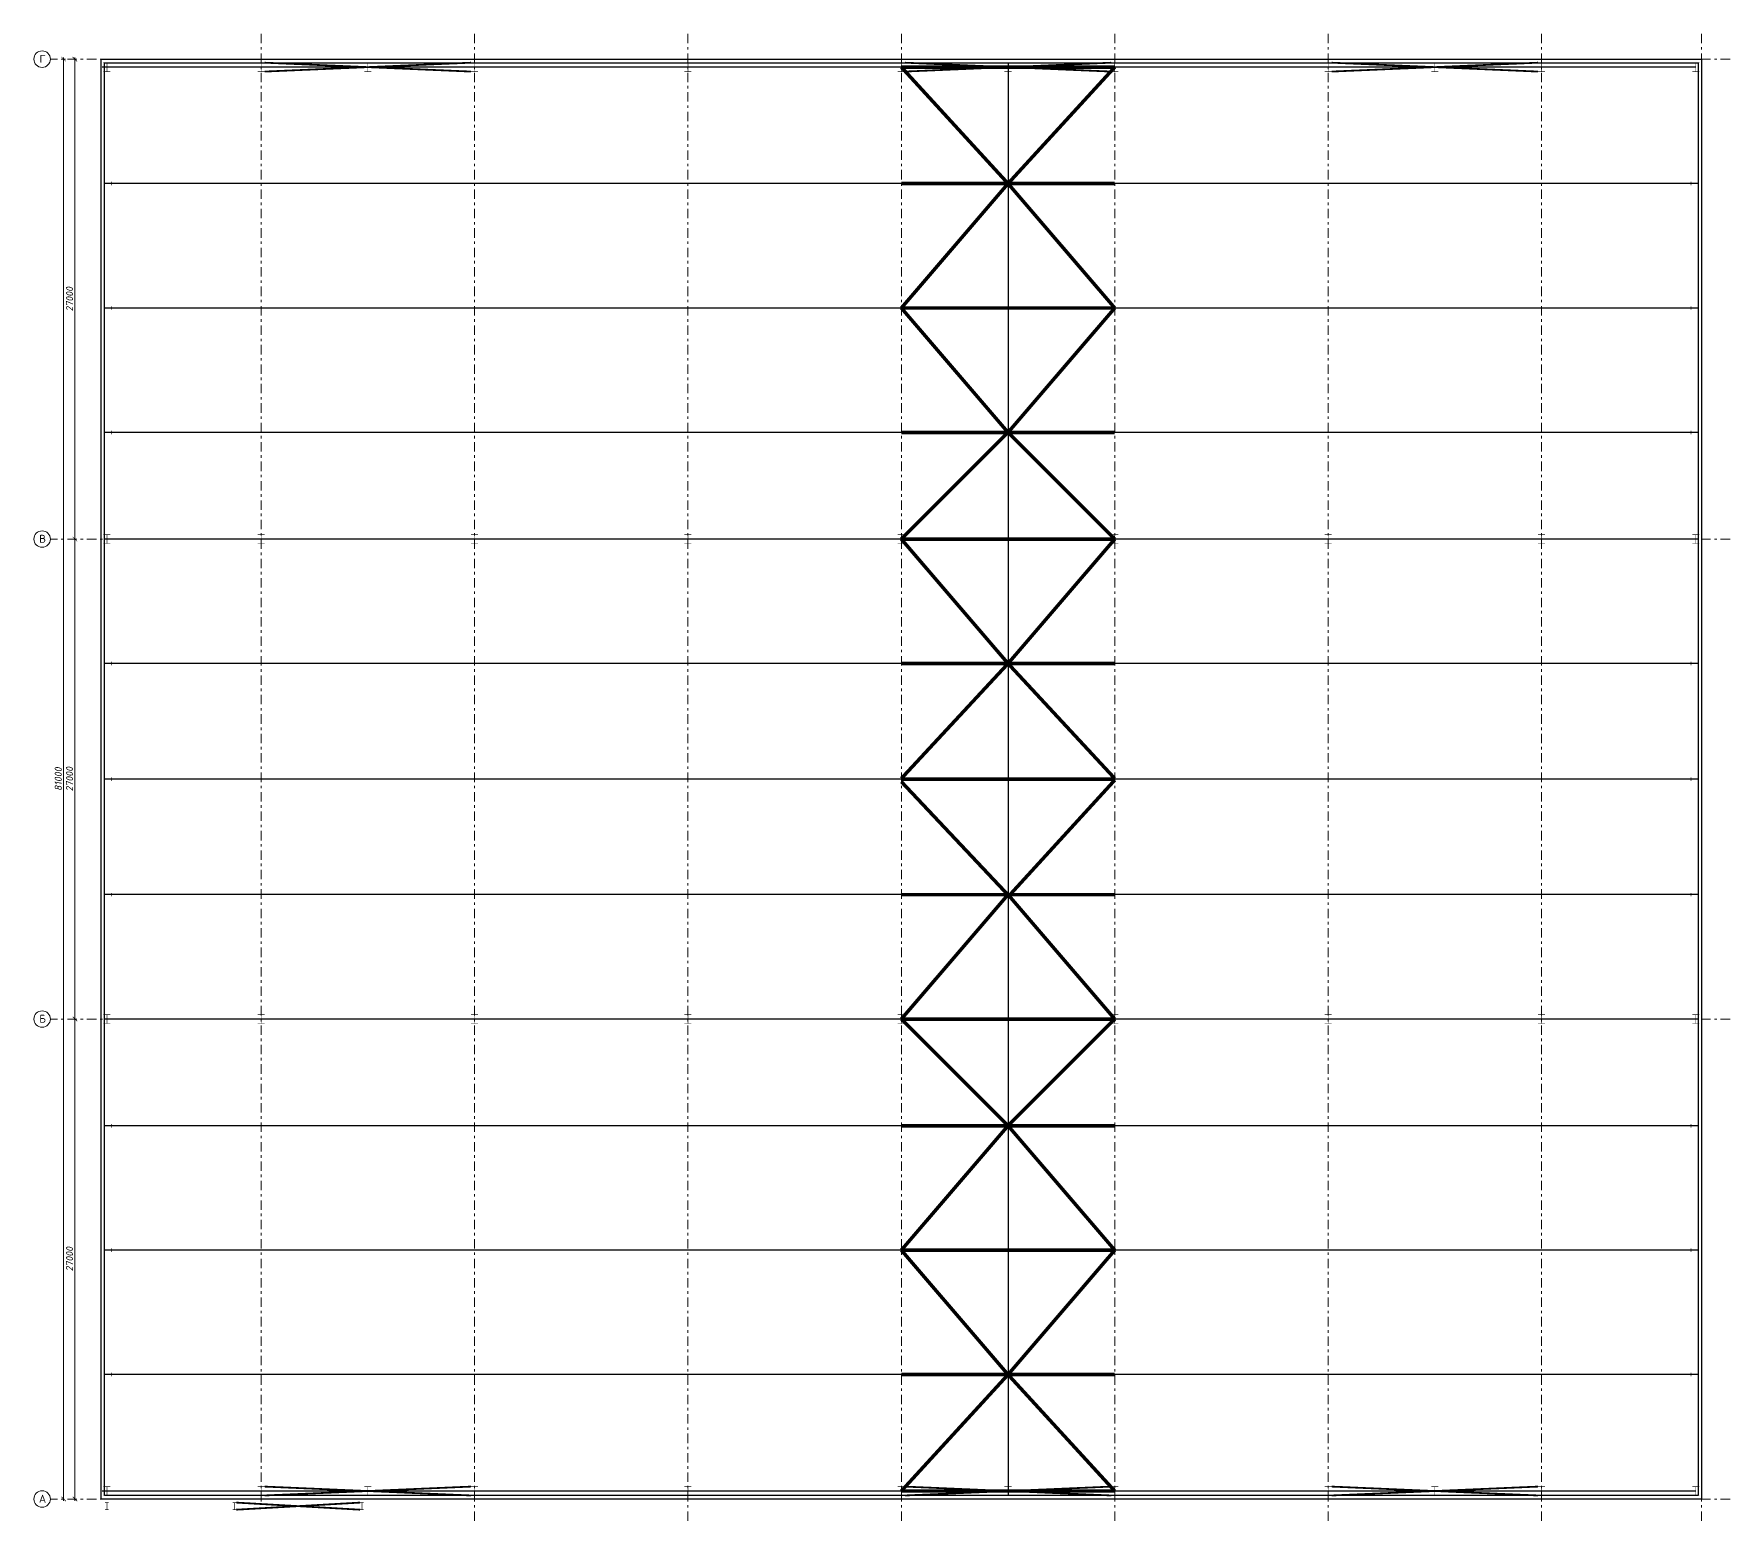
# Model space of a CAD drawing. Header units: millimetres. Extents: x -2648 to 2168491, y -277796 to 297800.
# Drawn here: x 312062 to 407435, y 214028 to 297800 of the extents above; entities that cross this region are included whole.
import ezdxf
from ezdxf.enums import TextEntityAlignment as Align

# ---------------------------------------------------------------- set-up
doc = ezdxf.new("R2010")
doc.units = ezdxf.units.MM
doc.linetypes.add('Штрихштриховая', pattern=[1093.611073, 529.166651, -211.666656, 141.111112, -211.666656])
doc.layers.get('0').update_dxf_attribs({"lineweight": 0})
doc.layers.get('Defpoints').update_dxf_attribs({"color": 252})
doc.layers.add('Axes', color=1, linetype='Continuous')
for name, color, linetype, lineweight in [('Bracing', 6, 'Continuous', 0), ('Dimension', 162, 'Continuous', 25), ('я_12', 1, 'Continuous', 20)]:
    doc.layers.add(name, color=color, linetype=linetype, lineweight=lineweight)
doc.styles.add('Лена', font='isocpeur.ttf', dxfattribs={"oblique": 10})
doc.dimstyles.new('S-100', dxfattribs={"dimscale": 100, "dimtxt": 1, "dimasz": 1.5, "dimexe": 1, "dimexo": 1, "dimgap": 1, "dimtad": 1, "dimdec": 0, "dimzin": 0, "dimdsep": 46, "dimtxsty": 'Лена', "dimblk": 'ARCHTICK', "dimcen": 2, "dimdle": 1, "dimclrd": 256, "dimclre": 256, "dimclrt": 256, "dimadec": 0, "dimazin": 0, "dimtfac": 1, "dimtdec": 0, "dimtmove": 1, "dimatfit": 2, "dimfxl": 1, "dimtolj": 1, "dimtzin": 0, "dimlwd": 20, "dimlwe": 20, "dimarcsym": 0})

# ---------------------------------------------------------------- blocks, each defined once
blk = doc.blocks.new('_ArchTick')
at = {"color": 0, "linetype": 'ByBlock', "const_width": 0.15}
blk.add_lwpolyline([(-0.5, -0.5), (0.5, 0.5)], dxfattribs=at)
blk = doc.blocks.new('*D318')
at = {"layer": 'Defpoints', "color": 0, "lineweight": -2, "ltscale": 100, "transparency": 16777216}
for p in [(312986, 242381), (312986, 215381), (314368, 215381)]:
    blk.add_point(p, dxfattribs=at)
at = {"layer": 'Dimension', "lineweight": 20, "ltscale": 100, "transparency": 16777216}
for p, q in [((314268, 242381), (314468, 242381)), ((314368, 242481), (314368, 215281)), ((314268, 215381), (314468, 215381))]:
    blk.add_line(p, q, dxfattribs=at)
at = {"layer": 'Dimension', "lineweight": 20, "ltscale": 100, "transparency": 16777216, "xscale": 250, "yscale": 250, "zscale": 250}
for p, rotation in [((314368, 242381), 90), ((314368, 215381), 270)]:
    blk.add_blockref('_ArchTick', p, dxfattribs=dict(at, rotation=rotation))
at = {"layer": 'Dimension', "lineweight": -2, "ltscale": 100, "transparency": 16777216, "insert": (314068, 228881), "char_height": 400, "attachment_point": 5, "rotation": 90, "style": 'Лена'}
blk.add_mtext('\\A1;27000', dxfattribs=at)
blk = doc.blocks.new('*D319')
at = {"layer": 'Defpoints', "color": 0, "lineweight": -2, "ltscale": 100, "transparency": 16777216}
for p in [(312986, 296381), (313732, 215381), (313859, 215381)]:
    blk.add_point(p, dxfattribs=at)
at = {"layer": 'Dimension', "lineweight": 20, "ltscale": 100, "transparency": 16777216}
for p, q in [((313632, 296381), (313832, 296381)), ((313732, 296481), (313732, 215281)), ((313759, 215381), (313632, 215381))]:
    blk.add_line(p, q, dxfattribs=at)
at = {"layer": 'Dimension', "lineweight": 20, "ltscale": 100, "transparency": 16777216, "xscale": 250, "yscale": 250, "zscale": 250}
for p, rotation in [((313732, 296381), 90), ((313732, 215381), 270)]:
    blk.add_blockref('_ArchTick', p, dxfattribs=dict(at, rotation=rotation))
at = {"layer": 'Dimension', "lineweight": -2, "ltscale": 100, "transparency": 16777216, "insert": (313432, 255881), "char_height": 400, "attachment_point": 5, "rotation": 90, "style": 'Лена'}
blk.add_mtext('\\A1;81000', dxfattribs=at)
blk = doc.blocks.new('*D320')
at = {"layer": 'Defpoints', "color": 0, "lineweight": -2, "ltscale": 100, "transparency": 16777216}
for p in [(312986, 269381), (312986, 242381), (314368, 242381)]:
    blk.add_point(p, dxfattribs=at)
at = {"layer": 'Dimension', "lineweight": 20, "ltscale": 100, "transparency": 16777216}
for p, q in [((314268, 269381), (314468, 269381)), ((314368, 269481), (314368, 242281)), ((314268, 242381), (314468, 242381))]:
    blk.add_line(p, q, dxfattribs=at)
at = {"layer": 'Dimension', "lineweight": 20, "ltscale": 100, "transparency": 16777216, "xscale": 250, "yscale": 250, "zscale": 250}
for p, rotation in [((314368, 269381), 90), ((314368, 242381), 270)]:
    blk.add_blockref('_ArchTick', p, dxfattribs=dict(at, rotation=rotation))
at = {"layer": 'Dimension', "lineweight": -2, "ltscale": 100, "transparency": 16777216, "insert": (314068, 255881), "char_height": 400, "attachment_point": 5, "rotation": 90, "style": 'Лена'}
blk.add_mtext('\\A1;27000', dxfattribs=at)
blk = doc.blocks.new('*D321')
at = {"layer": 'Defpoints', "color": 0, "lineweight": -2, "ltscale": 100, "transparency": 16777216}
for p in [(312986, 296381), (312986, 269381), (314368, 269381)]:
    blk.add_point(p, dxfattribs=at)
at = {"layer": 'Dimension', "lineweight": 20, "ltscale": 100, "transparency": 16777216}
for p, q in [((314268, 296381), (314468, 296381)), ((314368, 296481), (314368, 269281)), ((314268, 269381), (314468, 269381))]:
    blk.add_line(p, q, dxfattribs=at)
at = {"layer": 'Dimension', "lineweight": 20, "ltscale": 100, "transparency": 16777216, "xscale": 250, "yscale": 250, "zscale": 250}
for p, rotation in [((314368, 296381), 90), ((314368, 269381), 270)]:
    blk.add_blockref('_ArchTick', p, dxfattribs=dict(at, rotation=rotation))
at = {"layer": 'Dimension', "lineweight": -2, "ltscale": 100, "transparency": 16777216, "insert": (314068, 282881), "char_height": 400, "attachment_point": 5, "rotation": 90, "style": 'Лена'}
blk.add_mtext('\\A1;27000', dxfattribs=at)

msp = doc.modelspace()

# ---------------------------------------------------------------- linework, layer by layer
at = {"lineweight": -2, "ltscale": 100}
for p, q in [((405506.3, 295931.3), (315906.3, 295931.3)), ((366836.3, 296181.3), (366836.3, 215581.3)), ((405636.3, 289381.3), (316036.3, 289381.3)), ((405636.3, 282381.3), (316036.3, 282381.3)), ((405636.3, 275381.3), (316036.3, 275381.3)), ((405636.3, 269381.3), (316036.3, 269381.3)), ((405636.3, 262381.3), (316036.3, 262381.3)), ((405636.3, 255881.3), (316036.3, 255881.3)), ((405636.3, 249381.3), (316036.3, 249381.3)), ((405636.3, 242381.3), (316036.3, 242381.3)), ((405636.3, 236381.3), (316036.3, 236381.3)), ((405636.3, 229381.3), (316036.3, 229381.3)), ((405636.3, 222381.3), (316036.3, 222381.3)), ((405506.3, 215831.3), (315906.3, 215831.3))]:
    msp.add_line(p, q, dxfattribs=at)
for points in [[(315836.3, 296381.3), (405836.3, 296381.3), (405836.3, 215381.3), (315836.3, 215381.3)], [(316036.3, 296181.3), (405636.3, 296181.3), (405636.3, 215581.3), (316036.3, 215581.3)]]:
    msp.add_lwpolyline(points, close=True, dxfattribs=at)
for points, const_width in [([(315966.3, 296181.3), (316366.3, 296181.3)], 30), ([(315966.3, 295681.3), (316366.3, 295681.3)], 30), ([(316166.3, 296181.3), (316166.3, 295681.3)], 30), ([(324636.3, 296181.3), (325036.3, 296181.3)], 30), ([(324636.3, 295681.3), (325036.3, 295681.3)], 30), ([(324836.3, 296181.3), (324836.3, 295681.3)], 30), ([(330636.3, 296181.3), (331036.3, 296181.3)], 30), ([(330636.3, 295681.3), (331036.3, 295681.3)], 30), ([(330836.3, 296181.3), (330836.3, 295681.3)], 30), ([(336636.3, 296181.3), (337036.3, 296181.3)], 30), ([(336636.3, 295681.3), (337036.3, 295681.3)], 30), ([(336836.3, 296181.3), (336836.3, 295681.3)], 30), ([(348636.3, 296181.3), (349036.3, 296181.3)], 30), ([(348636.3, 295681.3), (349036.3, 295681.3)], 30), ([(348836.3, 296181.3), (348836.3, 295681.3)], 30), ([(360636.3, 296181.3), (361036.3, 296181.3)], 30), ([(360636.3, 295681.3), (361036.3, 295681.3)], 30), ([(360836.3, 295931.3), (372836.3, 295931.3)], 200), ([(360836.3, 295931.3), (366836.3, 289381.3)], 200), ([(360836.3, 296181.3), (360836.3, 295681.3)], 30), ([(366636.3, 296181.3), (367036.3, 296181.3)], 30), ([(366636.3, 295681.3), (367036.3, 295681.3)], 30), ([(372836.3, 295931.3), (366836.3, 289381.3)], 200), ([(366836.3, 296181.3), (366836.3, 295681.3)], 30), ([(372636.3, 296181.3), (373036.3, 296181.3)], 30), ([(372636.3, 295681.3), (373036.3, 295681.3)], 30), ([(372836.3, 296181.3), (372836.3, 295681.3)], 30), ([(384636.3, 296181.3), (385036.3, 296181.3)], 30), ([(384636.3, 295681.3), (385036.3, 295681.3)], 30), ([(384836.3, 296181.3), (384836.3, 295681.3)], 30), ([(390636.3, 296181.3), (391036.3, 296181.3)], 30), ([(390636.3, 295681.3), (391036.3, 295681.3)], 30), ([(390836.3, 296181.3), (390836.3, 295681.3)], 30), ([(396636.3, 296181.3), (397036.3, 296181.3)], 30), ([(396636.3, 295681.3), (397036.3, 295681.3)], 30), ([(396836.3, 296181.3), (396836.3, 295681.3)], 30), ([(405306.3, 296181.3), (405706.3, 296181.3)], 30), ([(405306.3, 295681.3), (405706.3, 295681.3)], 30), ([(405506.3, 296181.3), (405506.3, 295681.3)], 30), ([(316036.3, 289481.3), (316036.3, 289281.3)], 30), ([(316036.3, 289381.3), (316436.3, 289381.3)], 30), ([(316436.3, 289481.3), (316436.3, 289281.3)], 30), ([(360836.3, 289381.3), (372836.3, 289381.3)], 200), ([(360836.3, 282381.3), (366836.3, 289381.3)], 200), ([(372836.3, 282381.3), (366836.3, 289381.3)], 200), ([(405236.3, 289481.3), (405236.3, 289281.3)], 30), ([(405236.3, 289381.3), (405636.3, 289381.3)], 30), ([(405636.3, 289481.3), (405636.3, 289281.3)], 30), ([(316036.3, 282481.3), (316036.3, 282281.3)], 30), ([(316036.3, 282381.3), (316436.3, 282381.3)], 30), ([(316436.3, 282481.3), (316436.3, 282281.3)], 30), ([(360836.3, 282381.3), (372836.3, 282381.3)], 200), ([(360836.3, 282381.3), (366836.3, 275381.3)], 200), ([(372836.3, 282381.3), (366836.3, 275381.3)], 200), ([(405236.3, 282481.3), (405236.3, 282281.3)], 30), ([(405236.3, 282381.3), (405636.3, 282381.3)], 30), ([(405636.3, 282481.3), (405636.3, 282281.3)], 30), ([(316036.3, 275481.3), (316036.3, 275281.3)], 30), ([(316036.3, 275381.3), (316436.3, 275381.3)], 30), ([(316436.3, 275481.3), (316436.3, 275281.3)], 30), ([(360836.3, 275381.3), (372836.3, 275381.3)], 200), ([(366836.3, 275381.3), (360836.3, 269381.3)], 200), ([(366836.3, 275381.3), (372836.3, 269381.3)], 200), ([(405236.3, 275481.3), (405236.3, 275281.3)], 30), ([(405236.3, 275381.3), (405636.3, 275381.3)], 30), ([(405636.3, 275481.3), (405636.3, 275281.3)], 30), ([(315966.3, 269631.3), (316366.3, 269631.3)], 30), ([(315966.3, 269131.3), (316366.3, 269131.3)], 30), ([(316166.3, 269631.3), (316166.3, 269131.3)], 30), ([(324636.3, 269631.3), (325036.3, 269631.3)], 30), ([(324636.3, 269131.3), (325036.3, 269131.3)], 30), ([(324836.3, 269631.3), (324836.3, 269131.3)], 30), ([(336636.3, 269631.3), (337036.3, 269631.3)], 30), ([(336636.3, 269131.3), (337036.3, 269131.3)], 30), ([(336836.3, 269631.3), (336836.3, 269131.3)], 30), ([(348636.3, 269631.3), (349036.3, 269631.3)], 30), ([(348636.3, 269131.3), (349036.3, 269131.3)], 30), ([(348836.3, 269631.3), (348836.3, 269131.3)], 30), ([(360636.3, 269631.3), (361036.3, 269631.3)], 30), ([(360636.3, 269131.3), (361036.3, 269131.3)], 30), ([(360836.3, 269381.3), (372836.3, 269381.3)], 200), ([(360836.3, 269381.3), (366836.3, 262381.3)], 200), ([(360836.3, 269631.3), (360836.3, 269131.3)], 30), ([(366836.3, 262381.3), (372836.3, 269381.3)], 200), ([(372636.3, 269631.3), (373036.3, 269631.3)], 30), ([(372636.3, 269131.3), (373036.3, 269131.3)], 30), ([(372836.3, 269631.3), (372836.3, 269131.3)], 30), ([(384636.3, 269631.3), (385036.3, 269631.3)], 30), ([(384636.3, 269131.3), (385036.3, 269131.3)], 30), ([(384836.3, 269631.3), (384836.3, 269131.3)], 30), ([(396636.3, 269631.3), (397036.3, 269631.3)], 30), ([(396636.3, 269131.3), (397036.3, 269131.3)], 30), ([(396836.3, 269631.3), (396836.3, 269131.3)], 30), ([(405306.3, 269631.3), (405706.3, 269631.3)], 30), ([(405306.3, 269131.3), (405706.3, 269131.3)], 30), ([(405506.3, 269631.3), (405506.3, 269131.3)], 30), ([(316036.3, 262481.3), (316036.3, 262281.3)], 30), ([(316036.3, 262381.3), (316436.3, 262381.3)], 30), ([(316436.3, 262481.3), (316436.3, 262281.3)], 30), ([(360836.3, 262381.3), (372836.3, 262381.3)], 200), ([(360836.3, 255914), (366836.3, 262381.3)], 200), ([(366836.3, 262381.3), (372836.3, 255914)], 200), ([(405236.3, 262481.3), (405236.3, 262281.3)], 30), ([(405236.3, 262381.3), (405636.3, 262381.3)], 30), ([(405636.3, 262481.3), (405636.3, 262281.3)], 30), ([(316036.3, 255781.3), (316036.3, 255981.3)], 30), ([(316036.3, 255881.3), (316436.3, 255881.3)], 30), ([(316436.3, 255781.3), (316436.3, 255981.3)], 30), ([(360836.3, 255881.3), (372836.3, 255881.3)], 200), ([(360837, 255733.8), (366885.4, 249311.7)], 200), ([(366885.4, 249311.7), (372836.7, 255823.9)], 200), ([(405236.3, 255781.3), (405236.3, 255981.3)], 30), ([(405236.3, 255881.3), (405636.3, 255881.3)], 30), ([(405636.3, 255781.3), (405636.3, 255981.3)], 30), ([(316036.3, 249281.3), (316036.3, 249481.3)], 30), ([(316036.3, 249381.3), (316436.3, 249381.3)], 30), ([(316436.3, 249281.3), (316436.3, 249481.3)], 30), ([(360836.3, 249381.3), (372836.3, 249381.3)], 200), ([(360836.3, 242381.3), (366836.3, 249381.3)], 200), ([(366836.3, 249381.3), (372836.3, 242381.3)], 200), ([(405236.3, 249281.3), (405236.3, 249481.3)], 30), ([(405236.3, 249381.3), (405636.3, 249381.3)], 30), ([(405636.3, 249281.3), (405636.3, 249481.3)], 30), ([(315966.3, 242631.3), (316366.3, 242631.3)], 30), ([(316166.3, 242631.3), (316166.3, 242131.3)], 30), ([(324636.3, 242631.3), (325036.3, 242631.3)], 30), ([(324836.3, 242631.3), (324836.3, 242131.3)], 30), ([(336636.3, 242631.3), (337036.3, 242631.3)], 30), ([(336836.3, 242631.3), (336836.3, 242131.3)], 30), ([(348636.3, 242631.3), (349036.3, 242631.3)], 30), ([(348836.3, 242631.3), (348836.3, 242131.3)], 30), ([(360636.3, 242631.3), (361036.3, 242631.3)], 30), ([(360836.3, 242381.3), (372836.3, 242381.3)], 200), ([(366836.3, 236381.3), (360836.3, 242381.3)], 200), ([(360836.3, 242631.3), (360836.3, 242131.3)], 30), ([(366836.3, 236381.3), (372836.3, 242381.3)], 200), ([(372636.3, 242631.3), (373036.3, 242631.3)], 30), ([(372836.3, 242631.3), (372836.3, 242131.3)], 30), ([(384636.3, 242631.3), (385036.3, 242631.3)], 30), ([(384836.3, 242631.3), (384836.3, 242131.3)], 30), ([(396636.3, 242631.3), (397036.3, 242631.3)], 30), ([(396836.3, 242631.3), (396836.3, 242131.3)], 30), ([(405306.3, 242631.3), (405706.3, 242631.3)], 30), ([(405506.3, 242631.3), (405506.3, 242131.3)], 30), ([(315966.3, 242131.3), (316366.3, 242131.3)], 30), ([(324636.3, 242131.3), (325036.3, 242131.3)], 30), ([(336636.3, 242131.3), (337036.3, 242131.3)], 30), ([(348636.3, 242131.3), (349036.3, 242131.3)], 30), ([(360636.3, 242131.3), (361036.3, 242131.3)], 30), ([(372636.3, 242131.3), (373036.3, 242131.3)], 30), ([(384636.3, 242131.3), (385036.3, 242131.3)], 30), ([(396636.3, 242131.3), (397036.3, 242131.3)], 30), ([(405306.3, 242131.3), (405706.3, 242131.3)], 30), ([(316036.3, 236281.3), (316036.3, 236481.3)], 30), ([(316036.3, 236381.3), (316436.3, 236381.3)], 30), ([(316436.3, 236281.3), (316436.3, 236481.3)], 30), ([(360836.3, 236381.3), (372836.3, 236381.3)], 200), ([(360836.3, 229381.3), (366836.3, 236381.3)], 200), ([(372836.3, 229381.3), (366836.3, 236381.3)], 200), ([(405236.3, 236281.3), (405236.3, 236481.3)], 30), ([(405236.3, 236381.3), (405636.3, 236381.3)], 30), ([(405636.3, 236281.3), (405636.3, 236481.3)], 30), ([(316036.3, 229281.3), (316036.3, 229481.3)], 30), ([(316036.3, 229381.3), (316436.3, 229381.3)], 30), ([(316436.3, 229281.3), (316436.3, 229481.3)], 30), ([(360836.3, 229381.3), (372836.3, 229381.3)], 200), ([(360836.3, 229381.3), (366836.3, 222381.3)], 200), ([(372836.3, 229381.3), (366836.3, 222381.3)], 200), ([(405236.3, 229281.3), (405236.3, 229481.3)], 30), ([(405236.3, 229381.3), (405636.3, 229381.3)], 30), ([(405636.3, 229281.3), (405636.3, 229481.3)], 30), ([(316036.3, 222281.3), (316036.3, 222481.3)], 30), ([(316036.3, 222381.3), (316436.3, 222381.3)], 30), ([(316436.3, 222281.3), (316436.3, 222481.3)], 30), ([(360836.3, 222381.3), (372836.3, 222381.3)], 200), ([(360836.3, 215831.3), (366836.3, 222381.3)], 200), ([(372836.3, 215831.3), (366836.3, 222381.3)], 200), ([(405236.3, 222281.3), (405236.3, 222481.3)], 30), ([(405236.3, 222381.3), (405636.3, 222381.3)], 30), ([(405636.3, 222281.3), (405636.3, 222481.3)], 30), ([(315966.3, 216081.3), (316366.3, 216081.3)], 30), ([(315966.3, 215581.3), (316366.3, 215581.3)], 30), ([(316166.3, 216081.3), (316166.3, 215581.3)], 30), ([(324636.3, 216081.3), (325036.3, 216081.3)], 30), ([(324636.3, 215581.3), (325036.3, 215581.3)], 30), ([(324836.3, 216081.3), (324836.3, 215581.3)], 30), ([(330636.3, 216081.3), (331036.3, 216081.3)], 30), ([(330636.3, 215581.3), (331036.3, 215581.3)], 30), ([(330836.3, 216081.3), (330836.3, 215581.3)], 30), ([(336636.3, 216081.3), (337036.3, 216081.3)], 30), ([(336636.3, 215581.3), (337036.3, 215581.3)], 30), ([(336836.3, 216081.3), (336836.3, 215581.3)], 30), ([(348636.3, 216081.3), (349036.3, 216081.3)], 30), ([(348636.3, 215581.3), (349036.3, 215581.3)], 30), ([(348836.3, 216081.3), (348836.3, 215581.3)], 30), ([(360636.3, 216081.3), (361036.3, 216081.3)], 30), ([(360636.3, 215581.3), (361036.3, 215581.3)], 30), ([(360836.3, 215831.3), (372836.3, 215831.3)], 200), ([(360836.3, 216081.3), (360836.3, 215581.3)], 30), ([(366636.3, 216081.3), (367036.3, 216081.3)], 30), ([(366636.3, 215581.3), (367036.3, 215581.3)], 30), ([(366836.3, 216081.3), (366836.3, 215581.3)], 30), ([(372636.3, 216081.3), (373036.3, 216081.3)], 30), ([(372636.3, 215581.3), (373036.3, 215581.3)], 30), ([(372836.3, 216081.3), (372836.3, 215581.3)], 30), ([(384636.3, 216081.3), (385036.3, 216081.3)], 30), ([(384636.3, 215581.3), (385036.3, 215581.3)], 30), ([(384836.3, 216081.3), (384836.3, 215581.3)], 30), ([(390636.3, 216081.3), (391036.3, 216081.3)], 30), ([(390636.3, 215581.3), (391036.3, 215581.3)], 30), ([(390836.3, 216081.3), (390836.3, 215581.3)], 30), ([(396636.3, 216081.3), (397036.3, 216081.3)], 30), ([(396636.3, 215581.3), (397036.3, 215581.3)], 30), ([(396836.3, 216081.3), (396836.3, 215581.3)], 30), ([(405306.3, 216081.3), (405706.3, 216081.3)], 30), ([(405306.3, 215581.3), (405706.3, 215581.3)], 30), ([(405506.3, 216081.3), (405506.3, 215581.3)], 30), ([(316266.3, 215181.3), (316066.3, 215181.3)], 30), ([(316266.3, 214781.3), (316066.3, 214781.3)], 30), ([(316166.3, 214781.3), (316166.3, 215181.3)], 30), ([(323436.3, 215181.3), (323236.3, 215181.3)], 30), ([(323436.3, 214781.3), (323236.3, 214781.3)], 30), ([(323336.3, 214781.3), (323336.3, 215181.3)], 30), ([(330606.3, 215181.3), (330406.3, 215181.3)], 30), ([(330606.3, 214781.3), (330406.3, 214781.3)], 30), ([(330506.3, 214781.3), (330506.3, 215181.3)], 30)]:
    msp.add_lwpolyline(points, dxfattribs=dict(at, const_width=const_width))
at = {"layer": 'Bracing', "lineweight": -2, "ltscale": 100, "const_width": 100}
for points in [[(325036.3, 295681.3), (336636.3, 296181.3)], [(336636.3, 295681.3), (325036.3, 296181.3)], [(361036.3, 295681.3), (372636.3, 296181.3)], [(372636.3, 295681.3), (361036.3, 296181.3)], [(385036.3, 295681.3), (396636.3, 296181.3)], [(396636.3, 295681.3), (385036.3, 296181.3)], [(325036.3, 215581.3), (336636.3, 216081.3)], [(336636.3, 215581.3), (325036.3, 216081.3)], [(361036.3, 215581.3), (372636.3, 216081.3)], [(372636.3, 215581.3), (361036.3, 216081.3)], [(385036.3, 215581.3), (396636.3, 216081.3)], [(396636.3, 215581.3), (385036.3, 216081.3)], [(323436.3, 214781.3), (330406.3, 215181.3)], [(330406.3, 214781.3), (323436.3, 215181.3)]]:
    msp.add_lwpolyline(points, dxfattribs=at)
at = {"layer": 'я_12', "linetype": 'Штрихштриховая'}
for p, q in [((324836.3, 297800), (324836.3, 215154.3)), ((336836.3, 297800), (336836.3, 214027.9)), ((348836.3, 297800), (348836.3, 214027.9)), ((360836.3, 297800), (360836.3, 214027.9)), ((372836.3, 297800), (372836.3, 214027.9)), ((384836.3, 297800), (384836.3, 214027.9)), ((396836.3, 297800), (396836.3, 214027.9)), ((405836.3, 297800), (405836.3, 214027.9)), ((407435.5, 296381.3), (312985.9, 296381.3)), ((407435.5, 269381.3), (312985.9, 269381.3)), ((407435.5, 242381.3), (312985.9, 242381.3)), ((407435.5, 215381.3), (312985.9, 215381.3))]:
    msp.add_line(p, q, dxfattribs=at)
at = {"layer": 'я_12', "linetype": 'Continuous', "ltscale": 5}
for centre in [(312523.9, 296381.3), (312523.9, 269381.3), (312523.9, 242381.3), (312523.9, 215381.3)]:
    msp.add_circle(centre, 462, dxfattribs=at)

# ---------------------------------------------------------------- texts
at = {"layer": 'Axes', "style": 'Лена'}
for s, p in [('Г', (312546.1, 296171.7)), ('В', (312546.1, 269171.7)), ('Б', (312546.1, 242171.7)), ('А', (312546.1, 215171.7))]:
    msp.add_text(s, height=450, dxfattribs=at).set_placement(p, align=Align.CENTER)

# ---------------------------------------------------------------- dimensions: what is measured, and where the dimension line sits
at = {"layer": 'Dimension', "color": 1, "lineweight": -2, "ltscale": 100}
for base, p1, p2, picture, middle in [((313731.8, 215381.3), (312985.9, 296381.3), (313859, 215381.3), '*D319', (313431.8, 255881.3)), ((314367.9, 269381.3), (312985.9, 296381.3), (312985.9, 269381.3), '*D321', (314067.9, 282881.3)), ((314367.9, 242381.3), (312985.9, 269381.3), (312985.9, 242381.3), '*D320', (314067.9, 255881.3)), ((314367.9, 215381.3), (312985.9, 242381.3), (312985.9, 215381.3), '*D318', (314067.9, 228881.3))]:
    dim = msp.add_linear_dim(base=base, p1=p1, p2=p2, angle=90, dimstyle='S-100', override={"dimtxt": 4, "dimasz": 2.5, "dimtxsty": 'Лена', "dimatfit": 3, "dimfxlon": 1}, dxfattribs=at)
    dim.commit()
    dim.dimension.update_dxf_attribs({"geometry": picture, "text_midpoint": middle})

doc.saveas('drawing.dxf')
